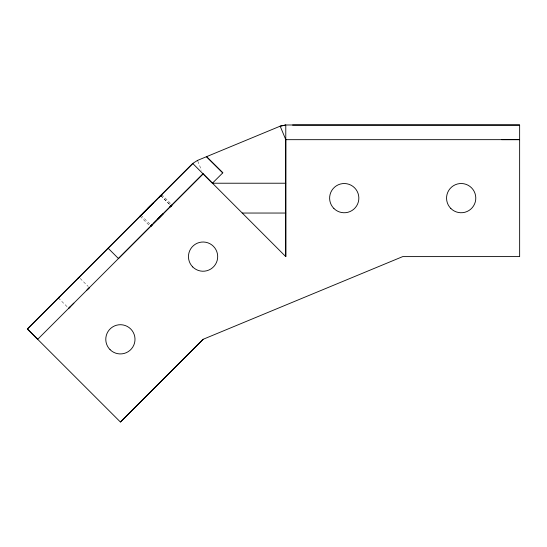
<?xml version="1.0" encoding="UTF-8"?>
<svg xmlns="http://www.w3.org/2000/svg" width="547" height="547" viewBox="0 0 547 547"><rect width="100%" height="100%" fill="white"/><g stroke="black" fill="none" stroke-linecap="round" stroke-linejoin="round"><path stroke-width="0.41" stroke-dasharray="2.73 2.05" d="M161.714 194.602L170.903 203.785M160.75 195.464L170.514 205.228M160.75 195.566L170.514 205.323M141.044 215.272L150.234 224.461M140.066 216.236L149.83 225.884M80.177 278.444L88.217 286.484M58.358 297.971L67.548 307.154M197.782 161.18L201.515 170.185"/><path stroke-width="0.82" d="M285.753 183.218L285.78 124.99L519.636 125.037L519.65 256.598L402.708 256.611L203.081 339.318L120.395 422.011L27.364 328.993L192.722 163.45L212.386 183.224L285.753 183.224L285.773 256.598L285.766 139.656L280.173 126.152L285.78 124.99L280.16 126.172L197.474 160.428M192.817 163.532L27.364 328.993L37.688 339.311L203.156 173.864M150.753 226.102L150.404 226.458L151.786 225.07M170.739 206.151L171.088 205.802L169.707 207.19M140.422 215.88L141.447 214.739M159.368 196.852L160.75 195.566M161.365 194.951L161.714 194.602L159.362 196.954M142.425 213.884L141.044 215.272M70.084 306.915L68.696 308.303L73.866 303.141M87.985 289.014L89.366 287.633L86.344 290.655M169.7 207.286L172.052 204.934L171.703 205.282M285.766 256.618L203.06 173.782L118.425 258.519L108.087 248.181M212.386 183.224L222.8 172.838L206.506 156.668L222.8 172.838M120.402 422.011L203.087 339.318M147.731 208.578L153.085 203.224M151.382 225.61L151.738 225.255M158.069 218.909L163.423 213.556M143.088 213.091L145.242 210.964A14.632 0.356 -44.8 0 1 153.085 203.122M147.731 208.469L150.418 205.809M158.069 218.8L160.756 216.14M153.427 223.429L155.587 221.303A14.632 0.356 -44.8 0 1 163.43 213.46M197.563 160.36L192.722 163.45M292.583 125.058L519.636 125.037M501.661 139.656L519.643 139.656L285.753 139.676M242.212 213.043L285.753 213.043M140.415 215.771L140.066 216.236L140.415 215.771M150.76 226.212L150.411 226.567L152.77 224.222L150.76 226.212M171.088 205.898L170.732 206.253L171.088 205.898M58.714 297.616L58.358 297.971L59.746 296.59L58.714 297.616M79.028 277.295L77.647 278.683L79.028 277.295M110.056 349.656A14.619 14.619 0 0 0 134.507 343.106A14.619 14.619 0 0 0 116.607 325.205A14.619 14.619 0 0 0 110.056 349.656M192.742 266.963A14.619 14.619 0 0 0 217.193 260.406A14.619 14.619 0 0 0 199.293 242.506A14.619 14.619 0 0 0 192.742 266.963M333.896 208.475A14.619 14.619 0 0 0 358.353 201.925A14.619 14.619 0 0 0 340.446 184.024A14.619 14.619 0 0 0 333.896 208.475M450.837 208.469A14.619 14.619 0 0 0 475.295 201.911A14.619 14.619 0 0 0 457.388 184.011A14.619 14.619 0 0 0 450.837 208.469"/></g></svg>
